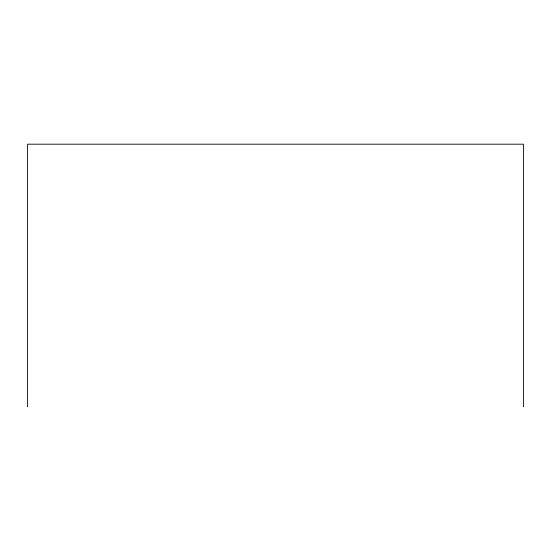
<?xml version="1.0" encoding="UTF-8"?>
<svg xmlns="http://www.w3.org/2000/svg" width="551" height="551" viewBox="0 0 551 551"><rect width="100%" height="100%" fill="white"/><g stroke="black" fill="none" stroke-linecap="round" stroke-linejoin="round"><path stroke-width="0.83" d="M523.45 406.81L523.45 144.19L27.55 144.19L27.55 406.81"/></g></svg>
